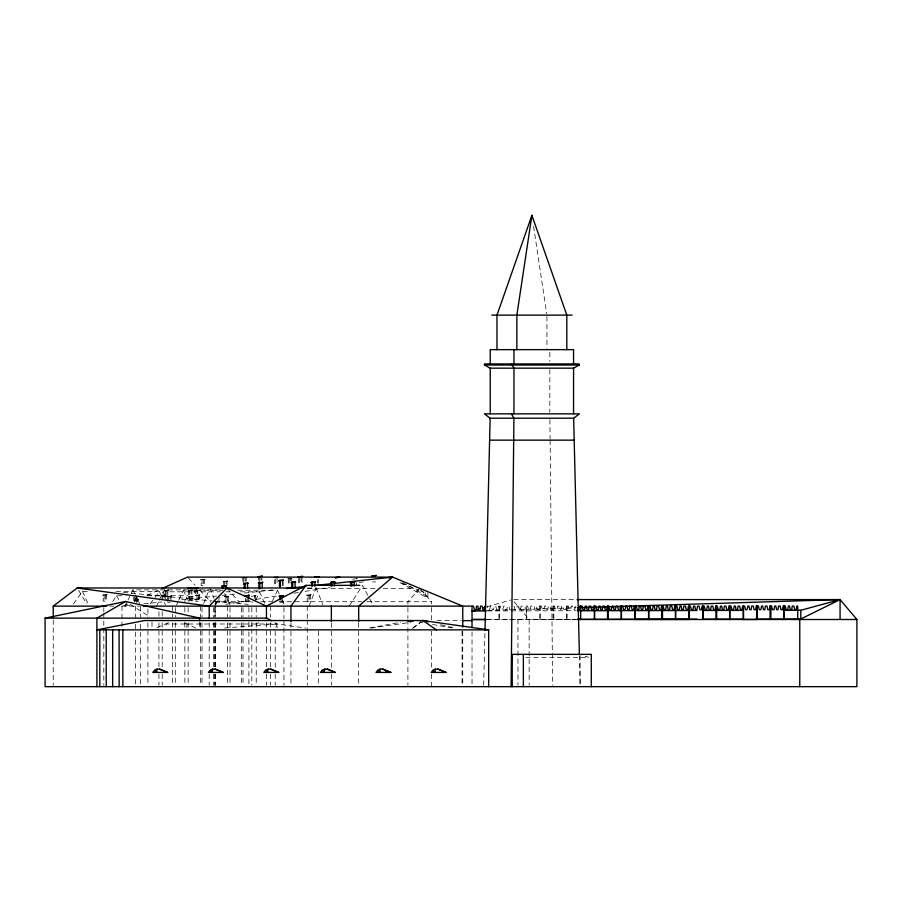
<?xml version="1.0" encoding="UTF-8"?>
<svg xmlns="http://www.w3.org/2000/svg" width="902" height="902" viewBox="0 0 902 902"><rect width="100%" height="100%" fill="white"/><g stroke="black" fill="none" stroke-linecap="round" stroke-linejoin="round"><path stroke-width="0.68" stroke-dasharray="4.51 3.38" d="M483.675 685.249L484.972 631.727M575.273 606.054L574.675 609.696L573.289 609.696L572.533 606.054L571.394 606.054L570.673 609.696L569.151 609.696L568.215 606.054L566.095 606.054L565.486 609.696L563.976 609.696L563.107 606.054L561.563 606.054L560.954 609.696L559.578 609.696L558.812 606.054L557.673 606.054L556.962 609.696L555.429 609.696L554.505 606.054L552.949 606.054L552.34 609.696L550.829 609.696L549.961 606.054L548.416 606.054L547.807 609.696L546.432 609.696L545.665 606.054L544.526 606.054L543.816 609.696L542.282 609.696L541.347 606.054L539.227 606.054L538.618 609.696L537.107 609.696L536.25 606.054L534.694 606.054L534.097 609.696L532.71 609.696L531.943 606.054L530.804 606.054L530.094 609.696L528.572 609.696L527.636 606.054L526.216 606.054L526.216 619.426L576.536 619.426M276.012 627.51L277.23 623.992L306.049 628.096M203.717 603.539L209.343 589.277M309.025 606.133L316.185 587.98L306.398 587.98M156.621 606.133L158.763 601.363M159.293 600.168L163.036 591.813L220.381 591.813M255.807 600.168L259.55 591.813L238.568 591.813M176.555 604.915L178.258 601.239M178.833 600.022L183.399 590.224L222.715 590.224M272.348 601.239L277.489 590.224L236.764 590.224M125.04 606.133L127.464 601.138M128.061 599.886L130.486 594.88M131.094 593.629L132.91 589.874L221.43 589.874M215.578 604.892L218.002 599.886M112.761 601.521L116.426 595.748L122.041 595.748M184.425 601.521L188.09 595.748L191.743 601.521M349.108 606.133L362.593 585.353L369.076 597.575M73.434 603.878L82.522 591.43L89.512 591.43M150.262 603.878L159.35 591.43L162.123 597.564M419.791 588.454L407.907 601.735L407.907 618.445M412.947 628.153L420.749 622.233M412.53 628.311L420.896 622.098M168.403 622.696L155.843 628.254M258.761 622.696L256.45 623.992L256.45 629.855M127.971 603.866L122.909 606.133L132.684 605.084M134.308 601.014L139.37 598.736M146.97 595.32L159.631 589.637M486.809 606.798L510.983 599.965M369.572 627.893L400.916 622.256M225.771 604.329L249.414 600.473M256.36 599.334L277.218 595.929M293.894 593.212L299.464 592.31M305.023 591.396L330.042 587.315M359.244 582.557L363.416 581.869M370.981 628.074L410.669 622.324M143.869 603.878L162.033 601.927M181.595 599.819L216.536 596.064M222.129 595.455L234.7 594.102M244.487 593.054L275.223 589.75M224.643 627.972L277.23 623.992L277.23 627.51M487.486 610.507L575.983 607.756M487.486 610.947L575.995 610.755M487.486 619.482L575.995 619.347M287.761 578.464L292.101 578.464M372.379 581.914L375.683 581.914M307.232 588.454L376.179 588.454M383.203 588.454L414.165 588.454M116.054 591.43L159.35 591.43M225.974 591.813L230.179 591.813M147.33 595.748L188.09 595.748M400.071 582.624L425.282 596.82L427.886 596.82L427.886 592.749M513.734 599.582L575.623 599.582M215.161 601.735L251.737 601.735M260.892 601.735L272.145 601.735M279.18 601.735L361.488 601.735M366.945 601.735L431.663 601.735L431.663 603.934M252.03 602.13L252.977 602.13M216.559 602.164L219.862 602.164L219.862 597.462M279.789 602.153L283.093 602.153L283.093 598.635M167.693 602.491L170.05 602.491M109.841 606.133L113.787 606.133M121.781 606.133L139.46 606.133M511.287 609.775L509.788 609.775L508.92 606.133L507.364 606.133L506.766 609.775L505.391 609.775L504.624 606.133L503.485 606.133L502.775 609.775L501.241 609.775L500.306 606.133L498.75 606.133L498.141 609.775L496.641 609.775L495.773 606.133L494.217 606.133L493.62 609.775L492.233 609.775L491.477 606.133L490.338 606.133L489.628 609.775L488.095 609.775L487.159 606.133M485.75 619.505L576.006 619.505M436.963 620.644L460.809 620.644M525.843 657.332L588.781 657.332L585.139 656.216M123.473 592.422L211.778 600.89M213.176 601.025L248.219 604.385M420.095 622.256L422.846 622.752M432.475 624.466L451.744 627.893M440.807 624.714L454.529 627.927M401.334 583.132L418.979 590.212M420.242 590.72L424.019 592.242M184.56 622.696L196.23 628.254M402.675 582.624L427.886 596.82M274.918 622.696L277.23 623.992L166.092 623.992L166.092 627.51M130.17 604.374L149.698 616.675M188.428 578.114L194.979 585.116M199.669 590.122L210.91 602.13M420.704 589.48L431.663 601.735M227.045 588.454L238.917 601.735L238.917 603.934M514.095 601.679L529.158 619.505L529.158 685.261M116.426 595.748L121.544 603.833M78.564 590.246L86.716 603.866M369.719 598.804L373.608 606.133M224.654 593.629L230.1 604.892M132.91 589.874L134.714 593.629M135.323 594.88L139.562 603.641M277.489 590.224L279.192 593.899M282.044 600.022L284.333 604.915M183.399 590.224L188.529 601.239M164.344 602.457L165.449 604.915M82.522 591.43L88.633 604.915M259.55 591.813L265.966 606.133M163.036 591.813L167.31 601.363M316.185 587.98L322.837 604.836M209.862 587.98L213.954 598.353M214.462 599.65L216.503 604.836M514.027 606.133L514.963 609.775L516.485 609.775L517.196 606.133L518.334 606.133L519.101 609.775L520.488 609.775L521.085 606.133L522.641 606.133L523.498 609.775L525.009 609.775L525.618 606.133L526.52 606.133L526.52 619.505M533.567 226.425L546.725 313.749M579.411 655.675L580.121 685.249L580.155 655.765M549.904 419.565L550.096 438.778M550.119 440.153L552.667 685.249M566.986 606.054L566.986 619.426M566.806 606.054L566.806 619.426M553.839 606.054L553.839 619.426M553.084 606.054L553.084 619.426M549.837 352.242L549.837 361.352M549.837 369.561L549.837 412.485M546.939 316.523L546.939 348.262M540.129 606.054L540.129 619.426M539.937 606.054L539.937 619.426M517.962 619.505L517.962 685.261M499.652 606.133L499.652 619.505M498.896 606.133L498.896 619.505M472.028 631.885L472.028 685.261M462.749 631.242L462.749 685.272M462.049 631.129L462.049 685.272M431.663 607.531L431.663 620.024M431.663 631.129L431.663 668.607M431.663 674.166L431.663 686.659M425.282 592.749L425.282 596.82M407.907 619.832L407.907 685.272M358.68 622.887L358.68 628.468M358.68 631.242L358.68 685.272M356.651 582.703L356.651 585.048M331.361 622.887L331.361 628.468M331.361 631.242L331.361 668.653M331.361 674.189L331.361 685.272M318.496 579.636L318.496 583.154M318.406 631.242L318.271 685.272M317.56 579.636L317.56 583.154M310.525 594.813L310.525 601.239L307.21 601.239L307.21 594.813M309.578 594.813L309.578 601.239M308.157 594.813L308.157 601.239M307.278 606.133L307.278 618.637M307.278 620.024L307.278 685.272M301.978 578.126L301.978 582.816L298.675 582.816L298.675 578.126M301.031 576.953L301.031 582.816M299.611 578.126L299.611 582.816M291.583 578.464L291.583 580.809M290.94 622.887L290.94 628.468M290.94 631.242L290.94 685.272M290.647 578.464L290.647 580.809M289.226 578.464L289.226 584.327L288.279 584.327L288.279 578.464M283.95 607.531L283.95 618.637M283.95 620.024L283.95 685.272M282.157 597.462L282.157 602.153M277.061 578.013L277.061 583.876L274.693 583.876L274.693 579.185M275.629 579.185L275.629 583.876M275.2 631.242L275.2 668.653M275.2 674.189L275.2 685.272M270.656 606.133L270.656 617.25M270.656 622.797L270.656 667.221M270.656 674.166L270.656 685.272M266.44 622.797L266.44 667.221M266.44 674.166L266.44 685.272M261.896 577.934L261.896 580.279M260.949 577.934L260.949 580.279M259.528 577.934L259.528 582.624M258.592 577.934L258.592 580.279M256.213 607.531L256.213 617.25M256.213 622.797L256.213 685.272M255.345 595.703L255.345 600.957M254.398 595.703L254.398 598.612M251.827 607.452L251.827 616.686M251.827 622.053L251.827 627.668M251.827 629.066L251.827 685.261M248.738 599.424L248.738 601.769M248.896 607.452L248.896 616.686M248.896 622.053L248.896 630.475M248.896 631.885L248.896 685.261M247.802 597.079L247.802 601.769M246.37 599.424L246.37 601.769M246.133 579.061L246.133 581.407M245.434 598.251L245.434 601.769M245.197 579.061L245.197 581.407M243.777 579.061L243.777 583.752M243.01 607.531L243.01 617.25M243.01 622.797L243.01 685.272M242.83 579.061L242.83 581.407M241.409 607.531L241.409 617.25M241.409 622.797L241.409 685.272M229.999 607.531L229.999 617.25M229.999 622.797L229.999 685.272M228.262 596.233L228.262 602.66L224.959 602.66L224.959 596.233M227.575 606.133L227.575 617.25M227.575 622.797L227.575 685.272M227.315 596.233L227.315 602.66M227.011 581.08L227.011 586.334M226.064 581.08L226.064 583.989M225.895 596.233L225.895 602.66M224.643 581.08L224.643 586.334M223.707 581.08L223.707 586.334M218.927 596.29L218.927 602.164M215.488 607.531L215.488 617.25M215.488 622.797L215.488 667.221M215.488 674.166L215.488 685.272M215.161 603.134L215.161 617.047M215.161 622.617L215.161 667.176M215.161 674.132L215.161 685.272M214.653 607.531L214.653 617.25M214.653 622.797L214.653 667.221M214.653 674.166L214.653 685.272M213.458 607.531L213.458 617.25M213.458 622.797L213.458 667.221M213.458 674.166L213.458 685.272M209.208 622.797L209.208 668.607M209.208 674.166L209.208 685.272M204.472 579.298L204.472 585.725L201.169 585.725L201.169 579.298M203.525 579.298L203.525 585.725M202.104 579.298L202.104 585.725M202.014 607.531L202.014 617.25M202.014 622.797L202.014 685.272M200.436 606.133L200.436 617.25M200.436 622.797L200.436 685.272M199.737 622.042L199.737 628.559M199.365 594.982L199.365 601.408L196.061 601.408L196.061 594.982M198.429 594.982L198.429 601.408M197.797 590.212L197.797 593.741L194.494 593.741L194.494 590.212M196.997 594.982L196.997 601.408M196.861 587.867L196.861 593.741M195.441 590.212L195.441 593.741M192.509 596.459L192.509 602.886M191.855 590.088L191.855 594.779L188.552 594.779L188.552 590.088M191.574 596.459L191.574 601.713M190.908 588.916L190.908 594.779M190.142 596.459L190.142 602.886M189.488 590.088L189.488 594.779M189.206 596.459L189.206 602.886M188.135 607.531L188.135 613.078M188.135 622.797L188.135 685.272M186.861 623.992L186.861 627.51M184.854 607.531L184.854 613.078M184.854 622.797L184.854 685.272M175.27 607.531L175.27 617.25M175.27 622.797L175.27 685.272M172.406 606.133L172.406 617.25M172.406 622.797L172.406 685.272M170.997 596.064L170.997 601.318M170.05 596.064L170.05 598.973M168.629 596.064L168.629 601.318M167.862 590.088L167.862 596.515L164.559 596.515L164.559 590.088M167.693 596.064L167.693 601.318M166.915 590.088L166.915 596.515M165.494 590.088L165.494 596.515M165.28 594.903L165.28 601.33M164.344 594.903L164.344 597.812M162.912 594.903L162.912 600.157M162.202 611.691L162.202 617.25M162.202 622.797L162.202 667.221M162.202 674.166L162.202 685.272M161.977 594.903L161.977 600.157M158.944 611.691L158.944 617.25M158.944 622.797L158.944 667.221M158.944 674.166L158.944 685.272M151.998 622.042L151.998 628.559M147.917 608.918L147.917 617.25M147.917 622.797L147.917 685.272M140.543 606.133L140.543 617.25M140.543 624.184L140.543 685.272M138.637 599.21L138.637 601.555M137.702 599.21L137.702 601.555M136.991 597.068L136.991 601.758L136.044 601.758L136.044 595.895M136.27 598.037L136.27 602.728M135.334 598.037L135.334 601.555M135.413 606.133L135.413 617.25M135.413 624.184L135.413 685.272M134.624 597.068L134.624 601.758M133.688 597.068L133.688 600.585M121.973 606.133L121.973 628.356M106.526 594.677L106.526 601.104L103.223 601.104L103.223 594.677M105.59 594.677L105.59 601.104M104.158 594.677L104.158 601.104M103.82 607.531L103.82 611.691M103.82 613.078L103.82 626.958M103.82 628.356L103.82 685.272M53.241 620.024L53.241 685.272M357.169 578.622L352.817 579.174L357.169 578.622M204.991 579.298L200.639 579.862L204.991 579.298M227.53 581.08L223.189 581.643L227.53 581.08M168.381 590.088L164.029 590.652L168.381 590.088M107.045 594.677L102.704 595.241L107.045 594.677M311.043 594.813L306.691 595.365L311.043 594.813M165.799 594.903L161.458 595.467L165.799 594.903M199.883 594.982L195.542 595.546L199.883 594.982M255.864 595.703L251.511 596.267L255.864 595.703M171.515 596.064L167.163 596.628L171.515 596.064M228.781 596.233L224.44 596.797L228.781 596.233M193.028 596.459L188.687 597.011L193.028 596.459"/><path stroke-width="1.35" d="M511.118 686.659L513.914 418.201L511.434 413.86M485.005 630.318L490.136 418.201L484.385 413.86L579.411 413.86L573.661 418.201L490.136 418.201M156.993 669.126L156.621 672.43L154.569 670.299L152.799 672.43L167.682 672.43L159.654 669.126L156.993 669.126L154.569 670.299M212.568 669.126L212.195 672.43L210.132 670.299L208.362 672.43L223.256 672.43L215.228 669.126L212.568 669.126L210.132 670.299M268.029 669.126L267.657 672.43L265.594 670.299L263.824 672.43L278.718 672.43L270.679 669.126L268.029 669.126L265.594 670.299M324.641 669.126L324.269 672.43L322.217 670.299L320.435 672.43L335.33 672.43L327.302 669.126L324.641 669.126L322.217 670.299M380.159 669.126L379.787 672.43L377.735 670.299L375.965 672.43L390.848 672.43L382.82 669.126L380.159 669.126L377.735 670.299M435.373 669.126L435.001 672.43L432.949 670.299L431.167 672.43L446.062 672.43L438.034 669.126L435.373 669.126L432.949 670.299M359.83 585.353L305.925 585.353L290.94 606.133L290.94 621.489M209.208 618.637L209.208 606.133L227.011 587.98L266.44 606.133L305.925 585.353M462.749 627.07L462.749 606.133L392.607 577.111L358.68 606.133L358.68 621.489M53.241 617.25L53.241 606.133L77.211 587.98L302.193 587.98M199.737 620.734L199.737 618.129L125.581 601.476L96.909 618.129L96.909 686.659M573.559 368.174L579.298 365.028L579.298 363.946L484.498 363.946L484.498 365.028L490.237 368.174L573.559 368.174L573.559 413.86M162.157 588.499L187.492 577.111L392.607 577.111L388.435 577.787M474.711 610.226L480.089 608.703M482.773 607.937L485.468 607.181M783.939 610.316L800.796 610.271L840.078 599.582L856.9 619.505L856.9 686.659L45.1 686.659L45.1 618.129L125.581 601.476M407.727 621.038L413.206 621.038M420.242 620.937L422.982 620.542L488.67 629.855L488.67 686.659M286.408 588.544L305.97 586.435M314.358 585.533L331.124 583.729M333.92 583.425L392.607 577.111M474.835 610.891L472.028 610.981L486.077 610.947M577.381 607.722L840.078 599.582L840.078 619.505M577.404 610.755L696.829 610.496M702.455 610.485L743.192 610.395M486.077 619.482L472.028 619.505L485.941 619.505M577.404 619.347L696.829 619.155M702.455 619.155L743.192 619.088M755.842 619.065L800.796 618.997L800.796 610.271M491.759 315.136L572.037 315.136M484.498 365.028L579.298 365.028M489.606 440.153L574.191 440.153M274.174 577.449L278.515 577.449M188.033 588.352L192.374 588.352M577.032 599.582L840.078 599.582L799.77 619.505L799.77 686.659M53.241 606.133L106.628 606.133M143.17 606.133L473.449 606.133L474.373 609.775L475.906 609.775L476.617 606.133L477.756 606.133L478.522 609.775L479.898 609.775L480.507 606.133L482.051 606.133L482.92 609.775L484.43 609.775L485.039 606.133L485.941 606.133M580.674 606.133L582.094 606.133L583.019 609.775L584.552 609.775L585.263 606.133L586.401 606.133L587.168 609.775L588.544 609.775L589.153 606.133L590.697 606.133L591.565 609.775L593.076 609.775L593.685 606.133L595.805 606.133L596.741 609.775L598.274 609.775L598.984 606.133L600.123 606.133L600.879 609.775L602.265 609.775L602.863 606.133L604.419 606.133L605.287 609.775L606.787 609.775L607.396 606.133L608.951 606.133L609.887 609.775L611.421 609.775L612.131 606.133L613.27 606.133L614.025 609.775L615.412 609.775L616.01 606.133L617.566 606.133L618.434 609.775L619.933 609.775L620.542 606.133L622.673 606.133L623.609 609.775L625.131 609.775L625.841 606.133L626.98 606.133L627.747 609.775L629.134 609.775L629.731 606.133L631.287 606.133L632.144 609.775L633.655 609.775L634.264 606.133L635.166 606.133L635.166 619.505M577.697 609.696L579.197 609.696L579.806 606.054L580.708 606.054L580.674 619.505M45.1 618.129L266.845 618.129L271.457 620.734M577.923 619.426L580.708 619.426M577.415 619.505L856.9 619.505M428.473 621.828L422.982 620.542L144.5 620.542L96.909 629.855L488.67 629.855M462.207 620.644L472.028 620.644M82.815 588.521L77.211 587.98L209.208 606.133M446.062 672.43L438.034 669.126M382.82 669.126L390.848 672.43M335.33 672.43L327.302 669.126M278.718 672.43L270.679 669.126M223.256 672.43L215.228 669.126M167.682 672.43L159.654 669.126M422.982 620.542L436.376 629.855M385.244 670.299L387.026 672.43M532.315 218.115L531.898 215.341L496.979 315.136L496.979 349.649M573.661 418.201L579.377 654.266M119.087 629.855L119.154 686.659M797.729 619.426L797.729 606.054L796.827 606.054L796.218 609.696L794.718 609.696L793.85 606.054L792.294 606.054L791.697 609.696L790.31 609.696L789.554 606.054L788.416 606.054L787.705 609.696L786.172 609.696L785.236 606.054L783.116 606.054L782.508 609.696L780.997 609.696L780.129 606.054L778.584 606.054L777.975 609.696L776.599 609.696L775.833 606.054L774.694 606.054L773.984 609.696L772.45 609.696L771.526 606.054L769.97 606.054L769.361 609.696L767.85 609.696L766.982 606.054L765.437 606.054L764.828 609.696L763.453 609.696L762.686 606.054L761.547 606.054L760.837 609.696L759.304 609.696L758.379 606.054L756.248 606.054L755.639 609.696L754.128 609.696L753.271 606.054L751.716 606.054L751.118 609.696L749.731 609.696L748.976 606.054L747.837 606.054L747.115 609.696L745.593 609.696L744.657 606.054L743.237 606.054L743.237 619.426L757.15 619.426L757.15 606.054M784.018 606.054L784.018 619.426M783.827 606.054L783.827 619.426M770.872 606.054L770.872 619.426M770.105 606.054L770.105 619.426M756.958 606.054L756.958 619.426M743.541 619.505L743.541 606.133L742.639 606.133L742.03 609.775L740.519 609.775L739.663 606.133L738.107 606.133L737.509 609.775L736.122 609.775L735.367 606.133L734.228 606.133L733.506 609.775L731.984 609.775L731.048 606.133L728.917 606.133L728.32 609.775L726.809 609.775L725.941 606.133L724.396 606.133L723.787 609.775L722.412 609.775L721.645 606.133L720.506 606.133L719.796 609.775L718.263 609.775L717.327 606.133L715.771 606.133L715.162 609.775L713.662 609.775L712.794 606.133L711.238 606.133L710.641 609.775L709.265 609.775L708.498 606.133L707.36 606.133L706.649 609.775L705.116 609.775L704.18 606.133L702.06 606.133L701.452 609.775L699.941 609.775L699.073 606.133L697.528 606.133L696.93 609.775L695.543 609.775L694.777 606.133L693.638 606.133L692.928 609.775L691.406 609.775L690.47 606.133L689.049 606.133L689.049 619.505M729.819 606.133L729.819 619.505M729.628 606.133L729.628 619.505M716.673 606.133L716.673 619.505M715.917 606.133L715.917 619.505M702.962 606.133L702.962 619.505M702.771 606.133L702.771 619.505M675.632 606.054L675.632 619.426M675.451 606.054L675.451 619.426M662.485 606.054L662.485 619.426M661.73 606.054L661.73 619.426M648.775 606.054L648.775 619.426M648.583 606.054L648.583 619.426M621.444 606.133L621.444 619.505M621.252 606.133L621.252 619.505M608.298 606.133L608.298 619.505M607.542 606.133L607.542 619.505M594.587 606.133L594.587 619.505M594.395 606.133L594.395 619.505M591.295 686.659L591.295 654.356L512.235 654.356L512.235 686.659M573.559 363.946L573.559 349.649L490.237 349.649L490.237 363.946M566.817 349.649L566.817 315.136L531.898 215.341L516.857 315.136L516.857 349.649M523.363 654.356L523.363 686.659M513.96 349.649L513.96 363.946M513.96 413.86L513.96 368.174L511.49 363.946M490.237 368.174L490.237 413.86M472.028 606.133L472.028 627.668M354.204 582.038L354.204 586.12M351.848 582.038L351.848 586.12M350.901 582.038L350.901 586.12M334.383 582.038L334.383 586.12M332.026 582.038L332.026 586.12M331.361 606.133L331.361 621.489M331.079 582.038L331.079 586.12M314.899 582.038L314.899 586.12M312.532 582.038L312.532 586.12M311.596 582.038L311.596 586.12M295.078 582.038L295.078 587.292M292.71 582.038L292.71 588.465L291.774 588.465L291.774 582.038M282.8 580.2L282.8 585.454M280.725 595.726L280.725 599.807M280.432 580.2L280.432 586.627L279.496 586.627L279.496 580.2M279.789 595.726L279.789 599.807M266.44 606.133L266.44 618.637M262.211 582.41L262.211 587.664M259.844 582.41L259.844 588.837M258.908 582.41L258.908 588.837M248.738 595.343L248.738 598.251M247.554 583.222L247.554 588.476M246.663 577.889L242.311 577.889M245.186 583.222L245.186 588.476M244.25 583.222L244.25 588.476M225.725 585.725L225.725 588.634M223.358 585.725L223.358 588.634M222.422 585.725L222.422 588.634M198.327 587.867L193.975 587.867M122.841 629.855L122.841 686.659M112.66 629.855L112.66 686.659M106.233 629.855L106.233 686.659M99.818 629.855L99.818 686.659M643.34 606.054L642.743 609.696L641.356 609.696L640.589 606.054L639.45 606.054L638.74 609.696L637.218 609.696L636.282 606.054L634.861 606.054L634.861 619.426L689.353 619.426L689.353 606.054L688.452 606.054L687.843 609.696L686.343 609.696L685.475 606.054L683.919 606.054L683.321 609.696L681.935 609.696L681.179 606.054L680.04 606.054L679.319 609.696L677.797 609.696L676.861 606.054L674.741 606.054L674.132 609.696L672.621 609.696L671.753 606.054L670.209 606.054L669.6 609.696L668.224 609.696L667.457 606.054L666.319 606.054L665.608 609.696L664.075 609.696L663.15 606.054L661.594 606.054L660.986 609.696L659.475 609.696L658.607 606.054L657.062 606.054L656.453 609.696L655.077 609.696L654.311 606.054L653.172 606.054L652.462 609.696L650.928 609.696L649.992 606.054L647.873 606.054L647.264 609.696L645.753 609.696L644.896 606.054L643.34 606.054M376.202 575.487L371.849 576.051L376.202 575.487M262.414 576.198L258.073 576.761L262.414 576.198M302.497 576.389L298.156 576.953L302.497 576.389M319.026 576.728L314.674 577.291L319.026 576.728M339.603 577.167L335.251 577.731L339.603 577.167M283.318 580.2L278.977 580.764L283.318 580.2M295.597 582.038L291.256 582.602L295.597 582.038M315.418 582.038L311.077 582.602L315.418 582.038M334.913 582.038L330.56 582.602L334.913 582.038M354.734 582.038L350.382 582.602L354.734 582.038M262.73 582.41L258.389 582.974L262.73 582.41M248.073 583.222L243.732 583.786L248.073 583.222M226.244 585.725L221.903 586.289L226.244 585.725M249.256 595.343L244.916 595.906L249.256 595.343M283.611 595.726L279.27 596.29L283.611 595.726"/></g></svg>
